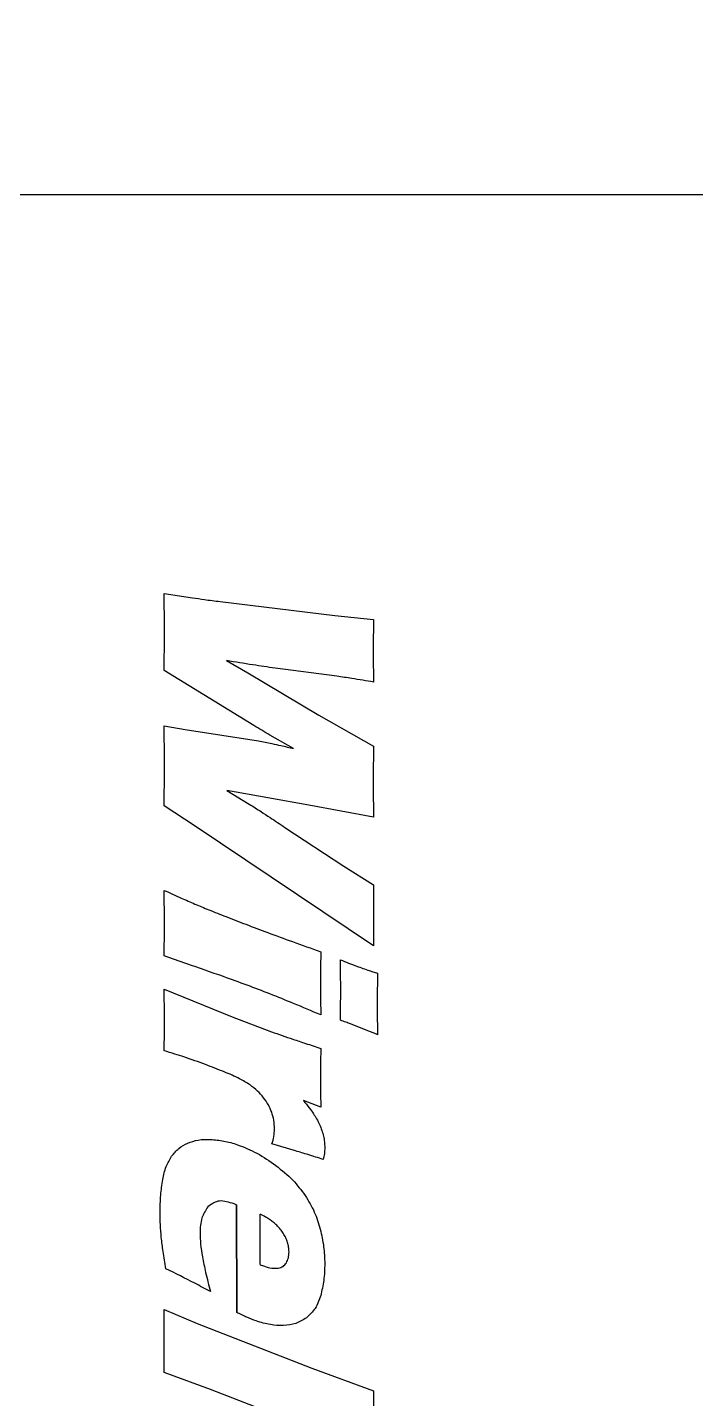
# Model space of a CAD drawing. Header units: millimetres. Extents: x 5 to 293, y 5 to 302.
# Drawn here: x 31.13 to 55.06, y 44.5 to 93.66 of the extents above; entities that cross this region are included whole.
import ezdxf

# ---------------------------------------------------------------- set-up
doc = ezdxf.new("R2010")
doc.units = ezdxf.units.MM
doc.layers.get('0').update_dxf_attribs({"linetype": 'CONTINUOUS'})

msp = doc.modelspace()

# ---------------------------------------------------------------- linework, layer by layer
for p, q in [((36.026, 73.365), (37.037, 73.208)), ((38.037, 73.072), (42.141, 72.573)), ((42.141, 72.573), (43.526, 72.427)), ((38.257, 70.957), (39.026, 70.515)), ((39.235, 68.63), (36.026, 70.606)), ((39.026, 70.515), (41.564, 69)), ((42.213, 70.394), (39.999, 70.684)), ((41.564, 69), (43.526, 67.883)), ((36.026, 68.618), (36.779, 68.488)), ((36.779, 68.488), (39.4, 68.08)), ((40.663, 67.804), (39.812, 68.286)), ((41.213, 65.778), (38.268, 66.3)), ((38.268, 66.3), (39.075, 65.811)), ((37.141, 65.024), (36.026, 65.744)), ((43.526, 65.339), (41.213, 65.778)), ((43.526, 60.724), (37.141, 65.024)), ((40.35, 64.977), (42.46, 63.59)), ((42.46, 63.59), (43.526, 62.915)), ((36.026, 59.18), (38.466, 58.18)), ((38.466, 58.18), (39.867, 57.649)), ((43.383, 57.663), (42.702, 57.927)), ((41.636, 54.949), (41.015, 55.183)), ((40.735, 53.376), (39.889, 53.625)), ((39.46, 49.298), (39.46, 51.111)), ((36.032, 46.495), (36.026, 47.691)), ((36.026, 47.691), (37.208, 47.191)), ((37.208, 47.191), (41.316, 45.582)), ((37.685, 44.827), (36.026, 45.435)), ((41.316, 45.582), (43.526, 44.771)), ((41.839, 43.214), (37.685, 44.827))]:
    msp.add_line(p, q)
msp.add_lwpolyline([(5.706, 88.158), (5.706, 10.158, 1.046586), (16.683, 10.658), (94.229, 10.658, 1.046586), (105.206, 10.158), (105.206, 88.158, 1.046586), (94.229, 87.658), (16.683, 87.658, 1.046586)], format="xyb", close=True)
msp.add_lwpolyline([(38.625, 47.587), (38.619, 51.441)], close=True)
for points, knots in [([(36.037, 71.982), (36.036, 72.194), (36.035, 72.655), (36.029, 73.116), (36.026, 73.365)], [0, 0, 0, 0, 0.063711, 0.1383293, 0.1383293, 0.1383293, 0.1383293]), ([(37.037, 73.208), (37.18, 73.187), (37.513, 73.138), (37.846, 73.096), (38.037, 73.072)], [0, 0, 0, 0, 0.0433003, 0.1009284, 0.1009284, 0.1009284, 0.1009284]), ([(43.526, 72.427), (43.523, 72.219), (43.517, 71.847), (43.516, 71.474), (43.515, 71.309)], [0, 0, 0, 0, 0.0624131, 0.1118107, 0.1118107, 0.1118107, 0.1118107]), ([(36.026, 70.606), (36.029, 70.858), (36.035, 71.317), (36.036, 71.775), (36.037, 71.982)], [0, 0, 0, 0, 0.0756977, 0.1375652, 0.1375652, 0.1375652, 0.1375652]), ([(43.515, 71.309), (43.516, 71.135), (43.517, 70.76), (43.523, 70.384), (43.526, 70.184)], [0, 0, 0, 0, 0.0523381, 0.1125665, 0.1125665, 0.1125665, 0.1125665]), ([(39.999, 70.684), (39.734, 70.723), (39.153, 70.808), (38.573, 70.904), (38.257, 70.957)], [0, 0, 0, 0, 0.0801335, 0.1763053, 0.1763053, 0.1763053, 0.1763053]), ([(43.526, 70.184), (43.268, 70.229), (42.831, 70.305), (42.392, 70.368), (42.213, 70.394)], [0, 0, 0, 0, 0.0786979, 0.1329907, 0.1329907, 0.1329907, 0.1329907]), ([(36.037, 67.18), (36.036, 67.408), (36.035, 67.887), (36.029, 68.366), (36.026, 68.618)], [0, 0, 0, 0, 0.0683728, 0.1438067, 0.1438067, 0.1438067, 0.1438067]), ([(39.812, 68.286), (39.716, 68.343), (39.523, 68.457), (39.331, 68.572), (39.235, 68.63)], [0, 0, 0, 0, 0.03338794, 0.06720114, 0.06720114, 0.06720114, 0.06720114]), ([(39.4, 68.08), (39.48, 68.065), (39.642, 68.036), (39.804, 68.001), (39.886, 67.983)], [0, 0, 0, 0, 0.02439066, 0.0495805, 0.0495805, 0.0495805, 0.0495805]), ([(39.886, 67.983), (39.992, 67.959), (40.252, 67.901), (40.511, 67.84), (40.663, 67.804)], [0, 0, 0, 0, 0.0327423, 0.07978561, 0.07978561, 0.07978561, 0.07978561]), ([(43.526, 67.883), (43.523, 67.653), (43.517, 67.229), (43.516, 66.805), (43.515, 66.612)], [0, 0, 0, 0, 0.0692271, 0.1271005, 0.1271005, 0.1271005, 0.1271005]), ([(36.026, 65.744), (36.029, 66), (36.035, 66.479), (36.036, 66.957), (36.037, 67.18)], [0, 0, 0, 0, 0.0769273, 0.1436002, 0.1436002, 0.1436002, 0.1436002]), ([(43.515, 66.612), (43.516, 66.412), (43.517, 65.988), (43.523, 65.563), (43.526, 65.339)], [0, 0, 0, 0, 0.0601226, 0.1273064, 0.1273064, 0.1273064, 0.1273064]), ([(39.075, 65.811), (39.146, 65.767), (39.287, 65.677), (39.428, 65.587), (39.499, 65.541)], [0, 0, 0, 0, 0.02488471, 0.05019626, 0.05019626, 0.05019626, 0.05019626]), ([(39.499, 65.541), (39.605, 65.471), (39.89, 65.284), (40.173, 65.095), (40.35, 64.977)], [0, 0, 0, 0, 0.038298, 0.1021429, 0.1021429, 0.1021429, 0.1021429]), ([(36.037, 61.49), (36.036, 61.67), (36.035, 62.08), (36.029, 62.489), (36.026, 62.718)], [0, 0, 0, 0, 0.054023, 0.1227907, 0.1227907, 0.1227907, 0.1227907]), ([(36.026, 62.718), (36.229, 62.626), (36.596, 62.46), (36.966, 62.299), (37.13, 62.228)], [0, 0, 0, 0, 0.0670148, 0.1208268, 0.1208268, 0.1208268, 0.1208268]), ([(43.526, 62.915), (43.524, 62.713), (43.522, 62.348), (43.521, 61.982), (43.521, 61.819)], [0, 0, 0, 0, 0.0605268, 0.1096169, 0.1096169, 0.1096169, 0.1096169]), ([(37.13, 62.228), (37.295, 62.159), (37.663, 62.004), (38.035, 61.858), (38.24, 61.777)], [0, 0, 0, 0, 0.0535549, 0.1198047, 0.1198047, 0.1198047, 0.1198047]), ([(36.026, 60.369), (36.029, 60.57), (36.035, 60.944), (36.036, 61.318), (36.037, 61.49)], [0, 0, 0, 0, 0.0605182, 0.1121627, 0.1121627, 0.1121627, 0.1121627]), ([(38.24, 61.777), (38.477, 61.685), (38.974, 61.491), (39.474, 61.304), (39.735, 61.206)], [0, 0, 0, 0, 0.0762942, 0.1599793, 0.1599793, 0.1599793, 0.1599793]), ([(43.521, 61.819), (43.521, 61.646), (43.521, 61.281), (43.524, 60.916), (43.526, 60.724)], [0, 0, 0, 0, 0.0517966, 0.1094539, 0.1094539, 0.1094539, 0.1094539]), ([(39.735, 61.206), (40.029, 61.097), (40.662, 60.863), (41.297, 60.637), (41.636, 60.516)], [0, 0, 0, 0, 0.0942495, 0.2022382, 0.2022382, 0.2022382, 0.2022382]), ([(41.636, 60.516), (41.633, 60.303), (41.627, 59.923), (41.626, 59.543), (41.625, 59.376)], [0, 0, 0, 0, 0.0640548, 0.1139997, 0.1139997, 0.1139997, 0.1139997]), ([(38.147, 59.626), (37.71, 59.78), (37.004, 60.03), (36.296, 60.275), (36.026, 60.369)], [0, 0, 0, 0, 0.1389506, 0.2247284, 0.2247284, 0.2247284, 0.2247284]), ([(42.35, 59.102), (42.35, 59.282), (42.349, 59.656), (42.342, 60.031), (42.339, 60.226)], [0, 0, 0, 0, 0.0539391, 0.1124635, 0.1124635, 0.1124635, 0.1124635]), ([(42.339, 60.226), (42.534, 60.151), (42.876, 60.017), (43.223, 59.895), (43.372, 59.842)], [0, 0, 0, 0, 0.0626423, 0.1102098, 0.1102098, 0.1102098, 0.1102098]), ([(39.812, 59.007), (39.542, 59.111), (38.99, 59.325), (38.433, 59.524), (38.147, 59.626)], [0, 0, 0, 0, 0.0866042, 0.1776071, 0.1776071, 0.1776071, 0.1776071]), ([(43.372, 59.842), (43.415, 59.828), (43.514, 59.795), (43.613, 59.764), (43.669, 59.747)], [0, 0, 0, 0, 0.01359336, 0.03116373, 0.03116373, 0.03116373, 0.03116373]), ([(43.669, 59.747), (43.666, 59.544), (43.66, 59.174), (43.658, 58.803), (43.658, 58.635)], [0, 0, 0, 0, 0.0608552, 0.1111757, 0.1111757, 0.1111757, 0.1111757]), ([(36.037, 58.032), (36.036, 58.217), (36.035, 58.599), (36.029, 58.982), (36.026, 59.18)], [0, 0, 0, 0, 0.0553536, 0.1147558, 0.1147558, 0.1147558, 0.1147558]), ([(41.636, 58.251), (41.311, 58.39), (40.706, 58.649), (40.095, 58.894), (39.812, 59.007)], [0, 0, 0, 0, 0.1058996, 0.1974695, 0.1974695, 0.1974695, 0.1974695]), ([(41.625, 59.376), (41.626, 59.218), (41.627, 58.842), (41.633, 58.467), (41.636, 58.251)], [0, 0, 0, 0, 0.0476549, 0.1125491, 0.1125491, 0.1125491, 0.1125491]), ([(42.339, 58.061), (42.342, 58.238), (42.349, 58.585), (42.35, 58.932), (42.35, 59.102)], [0, 0, 0, 0, 0.0530262, 0.1040337, 0.1040337, 0.1040337, 0.1040337]), ([(43.658, 58.635), (43.658, 58.441), (43.659, 58.077), (43.666, 57.713), (43.669, 57.544)], [0, 0, 0, 0, 0.0583348, 0.1091678, 0.1091678, 0.1091678, 0.1091678]), ([(36.026, 56.964), (36.029, 57.141), (36.036, 57.497), (36.037, 57.853), (36.037, 58.032)], [0, 0, 0, 0, 0.0532004, 0.1068582, 0.1068582, 0.1068582, 0.1068582]), ([(42.702, 57.927), (42.646, 57.949), (42.526, 57.997), (42.404, 58.039), (42.339, 58.061)], [0, 0, 0, 0, 0.01798125, 0.03867132, 0.03867132, 0.03867132, 0.03867132]), ([(39.867, 57.649), (39.994, 57.604), (40.252, 57.514), (40.511, 57.425), (40.641, 57.381)], [0, 0, 0, 0, 0.04061179, 0.08200366, 0.08200366, 0.08200366, 0.08200366]), ([(43.669, 57.544), (43.617, 57.566), (43.522, 57.607), (43.426, 57.646), (43.383, 57.663)], [0, 0, 0, 0, 0.01703023, 0.03095503, 0.03095503, 0.03095503, 0.03095503]), ([(40.641, 57.381), (40.791, 57.33), (41.122, 57.219), (41.454, 57.112), (41.636, 57.054)], [0, 0, 0, 0, 0.0473533, 0.1046897, 0.1046897, 0.1046897, 0.1046897]), ([(41.636, 57.054), (41.633, 56.856), (41.627, 56.505), (41.626, 56.155), (41.625, 56.002)], [0, 0, 0, 0, 0.0593467, 0.1051406, 0.1051406, 0.1051406, 0.1051406]), ([(36.735, 56.745), (36.628, 56.78), (36.393, 56.857), (36.156, 56.926), (36.026, 56.964)], [0, 0, 0, 0, 0.03363051, 0.07418781, 0.07418781, 0.07418781, 0.07418781]), ([(38.18, 56.21), (37.955, 56.299), (37.477, 56.488), (36.992, 56.656), (36.735, 56.745)], [0, 0, 0, 0, 0.0726495, 0.154108, 0.154108, 0.154108, 0.154108]), ([(39.103, 55.742), (38.979, 55.819), (38.685, 56.001), (38.365, 56.133), (38.18, 56.21)], [0, 0, 0, 0, 0.0436589, 0.1036158, 0.1036158, 0.1036158, 0.1036158]), ([(39.589, 55.283), (39.519, 55.366), (39.373, 55.537), (39.195, 55.672), (39.103, 55.742)], [0, 0, 0, 0, 0.0324862, 0.06704132, 0.06704132, 0.06704132, 0.06704132]), ([(41.625, 56.002), (41.625, 55.838), (41.627, 55.487), (41.633, 55.136), (41.636, 54.949)], [0, 0, 0, 0, 0.0491422, 0.1053468, 0.1053468, 0.1053468, 0.1053468]), ([(39.88, 54.762), (39.843, 54.852), (39.768, 55.038), (39.65, 55.2), (39.589, 55.283)], [0, 0, 0, 0, 0.02923129, 0.05994067, 0.05994067, 0.05994067, 0.05994067]), ([(41.015, 55.183), (41.086, 55.095), (41.212, 54.941), (41.326, 54.778), (41.375, 54.709)], [0, 0, 0, 0, 0.03400559, 0.05953861, 0.05953861, 0.05953861, 0.05953861]), ([(39.977, 54.161), (39.973, 54.266), (39.967, 54.471), (39.908, 54.667), (39.88, 54.762)], [0, 0, 0, 0, 0.03158408, 0.0610744, 0.0610744, 0.0610744, 0.0610744]), ([(41.375, 54.709), (41.414, 54.648), (41.493, 54.523), (41.557, 54.39), (41.589, 54.322)], [0, 0, 0, 0, 0.02168848, 0.04420028, 0.04420028, 0.04420028, 0.04420028]), ([(39.889, 53.625), (39.914, 53.714), (39.965, 53.89), (39.973, 54.072), (39.977, 54.161)], [0, 0, 0, 0, 0.02778549, 0.05443894, 0.05443894, 0.05443894, 0.05443894]), ([(41.589, 54.322), (41.619, 54.254), (41.678, 54.118), (41.714, 53.976), (41.732, 53.906)], [0, 0, 0, 0, 0.02247289, 0.04412704, 0.04412704, 0.04412704, 0.04412704]), ([(36.295, 53.184), (36.376, 53.284), (36.535, 53.48), (36.758, 53.598), (36.869, 53.657)], [0, 0, 0, 0, 0.0379869, 0.07500444, 0.07500444, 0.07500444, 0.07500444]), ([(36.295, 53.184), (36.376, 53.284), (36.535, 53.48), (36.758, 53.598), (36.869, 53.657)], [0, 0, 0, 0, 0.0379869, 0.07500444, 0.07500444, 0.07500444, 0.07500444]), ([(36.869, 53.657), (36.992, 53.7), (37.256, 53.793), (37.536, 53.79), (37.684, 53.789)], [0, 0, 0, 0, 0.03909614, 0.0831375, 0.0831375, 0.0831375, 0.0831375]), ([(36.869, 53.657), (36.992, 53.7), (37.256, 53.793), (37.536, 53.79), (37.684, 53.789)], [0, 0, 0, 0, 0.03909614, 0.0831375, 0.0831375, 0.0831375, 0.0831375]), ([(37.684, 53.789), (37.844, 53.775), (38.175, 53.747), (38.492, 53.649), (38.655, 53.599)], [0, 0, 0, 0, 0.04823964, 0.0992564, 0.0992564, 0.0992564, 0.0992564]), ([(37.684, 53.789), (37.844, 53.775), (38.175, 53.747), (38.492, 53.649), (38.655, 53.599)], [0, 0, 0, 0, 0.04823964, 0.0992564, 0.0992564, 0.0992564, 0.0992564]), ([(38.655, 53.599), (38.892, 53.506), (39.38, 53.313), (39.809, 53.009), (40.03, 52.852)], [0, 0, 0, 0, 0.0759555, 0.1570182, 0.1570182, 0.1570182, 0.1570182]), ([(38.655, 53.599), (38.892, 53.506), (39.38, 53.313), (39.809, 53.009), (40.03, 52.852)], [0, 0, 0, 0, 0.0759555, 0.1570182, 0.1570182, 0.1570182, 0.1570182]), ([(41.732, 53.906), (41.746, 53.836), (41.773, 53.699), (41.777, 53.558), (41.779, 53.488)], [0, 0, 0, 0, 0.02113179, 0.04203583, 0.04203583, 0.04203583, 0.04203583]), ([(35.974, 52.346), (36.006, 52.506), (36.067, 52.803), (36.223, 53.064), (36.295, 53.184)], [0, 0, 0, 0, 0.04854959, 0.09037023, 0.09037023, 0.09037023, 0.09037023]), ([(35.974, 52.346), (36.006, 52.506), (36.067, 52.803), (36.223, 53.064), (36.295, 53.184)], [0, 0, 0, 0, 0.04854959, 0.09037023, 0.09037023, 0.09037023, 0.09037023]), ([(41.724, 53.067), (41.542, 53.127), (41.214, 53.235), (40.882, 53.332), (40.735, 53.376)], [0, 0, 0, 0, 0.0574392, 0.1036104, 0.1036104, 0.1036104, 0.1036104]), ([(41.779, 53.488), (41.776, 53.42), (41.771, 53.278), (41.74, 53.139), (41.724, 53.067)], [0, 0, 0, 0, 0.02047455, 0.04255292, 0.04255292, 0.04255292, 0.04255292]), ([(40.03, 52.852), (40.239, 52.685), (40.634, 52.369), (40.938, 51.964), (41.082, 51.772)], [0, 0, 0, 0, 0.0796096, 0.1512341, 0.1512341, 0.1512341, 0.1512341]), ([(40.03, 52.852), (40.239, 52.685), (40.634, 52.369), (40.938, 51.964), (41.082, 51.772)], [0, 0, 0, 0, 0.0796096, 0.1512341, 0.1512341, 0.1512341, 0.1512341]), ([(35.883, 51.173), (35.886, 51.38), (35.892, 51.773), (35.947, 52.162), (35.974, 52.346)], [0, 0, 0, 0, 0.0620457, 0.117705, 0.117705, 0.117705, 0.117705]), ([(35.883, 51.173), (35.886, 51.38), (35.892, 51.773), (35.947, 52.162), (35.974, 52.346)], [0, 0, 0, 0, 0.0620457, 0.117705, 0.117705, 0.117705, 0.117705]), ([(41.082, 51.772), (41.198, 51.58), (41.429, 51.203), (41.557, 50.779), (41.62, 50.57)], [0, 0, 0, 0, 0.0669564, 0.1321725, 0.1321725, 0.1321725, 0.1321725]), ([(41.082, 51.772), (41.198, 51.58), (41.429, 51.203), (41.557, 50.779), (41.62, 50.57)], [0, 0, 0, 0, 0.0669564, 0.1321725, 0.1321725, 0.1321725, 0.1321725]), ([(35.924, 50.28), (35.912, 50.429), (35.888, 50.726), (35.885, 51.024), (35.883, 51.173)], [0, 0, 0, 0, 0.04484088, 0.08943443, 0.08943443, 0.08943443, 0.08943443]), ([(35.924, 50.28), (35.912, 50.429), (35.888, 50.726), (35.885, 51.024), (35.883, 51.173)], [0, 0, 0, 0, 0.04484088, 0.08943443, 0.08943443, 0.08943443, 0.08943443]), ([(37.591, 51.373), (37.51, 51.244), (37.33, 50.958), (37.318, 50.62), (37.312, 50.435)], [0, 0, 0, 0, 0.04502623, 0.09942364, 0.09942364, 0.09942364, 0.09942364]), ([(37.591, 51.373), (37.51, 51.244), (37.33, 50.958), (37.318, 50.62), (37.312, 50.435)], [0, 0, 0, 0, 0.04502623, 0.09942364, 0.09942364, 0.09942364, 0.09942364]), ([(38.461, 51.5), (38.284, 51.553), (37.969, 51.647), (37.706, 51.457), (37.591, 51.373)], [0, 0, 0, 0, 0.05175117, 0.09247925, 0.09247925, 0.09247925, 0.09247925]), ([(38.461, 51.5), (38.284, 51.553), (37.969, 51.647), (37.706, 51.457), (37.591, 51.373)], [0, 0, 0, 0, 0.05175117, 0.09247925, 0.09247925, 0.09247925, 0.09247925]), ([(38.619, 51.441), (38.592, 51.452), (38.539, 51.473), (38.486, 51.492), (38.461, 51.5)], [0, 0, 0, 0, 0.00894974, 0.01694271, 0.01694271, 0.01694271, 0.01694271]), ([(38.619, 51.441), (38.592, 51.452), (38.539, 51.473), (38.486, 51.492), (38.461, 51.5)], [0, 0, 0, 0, 0.00894974, 0.01694271, 0.01694271, 0.01694271, 0.01694271]), ([(39.803, 50.918), (39.755, 50.948), (39.643, 51.017), (39.526, 51.077), (39.46, 51.111)], [0, 0, 0, 0, 0.0172233, 0.03943516, 0.03943516, 0.03943516, 0.03943516]), ([(40.059, 50.71), (40.017, 50.75), (39.936, 50.825), (39.846, 50.888), (39.803, 50.918)], [0, 0, 0, 0, 0.01737853, 0.03296466, 0.03296466, 0.03296466, 0.03296466]), ([(40.292, 50.425), (40.257, 50.476), (40.188, 50.578), (40.102, 50.666), (40.059, 50.71)], [0, 0, 0, 0, 0.01858737, 0.03693611, 0.03693611, 0.03693611, 0.03693611]), ([(36.092, 49.152), (36.054, 49.359), (35.986, 49.733), (35.944, 50.111), (35.924, 50.28)], [0, 0, 0, 0, 0.063105, 0.1141045, 0.1141045, 0.1141045, 0.1141045]), ([(36.092, 49.152), (36.054, 49.359), (35.986, 49.733), (35.944, 50.111), (35.924, 50.28)], [0, 0, 0, 0, 0.063105, 0.1141045, 0.1141045, 0.1141045, 0.1141045]), ([(37.312, 50.435), (37.316, 50.303), (37.326, 50.016), (37.372, 49.732), (37.397, 49.579)], [0, 0, 0, 0, 0.03958543, 0.08608347, 0.08608347, 0.08608347, 0.08608347]), ([(37.312, 50.435), (37.316, 50.303), (37.326, 50.016), (37.372, 49.732), (37.397, 49.579)], [0, 0, 0, 0, 0.03958543, 0.08608347, 0.08608347, 0.08608347, 0.08608347]), ([(40.446, 50.095), (40.427, 50.152), (40.387, 50.267), (40.324, 50.372), (40.292, 50.425)], [0, 0, 0, 0, 0.01802086, 0.03647545, 0.03647545, 0.03647545, 0.03647545]), ([(41.62, 50.57), (41.666, 50.363), (41.757, 49.956), (41.772, 49.539), (41.779, 49.334)], [0, 0, 0, 0, 0.0635675, 0.1248017, 0.1248017, 0.1248017, 0.1248017]), ([(41.62, 50.57), (41.666, 50.363), (41.757, 49.956), (41.772, 49.539), (41.779, 49.334)], [0, 0, 0, 0, 0.0635675, 0.1248017, 0.1248017, 0.1248017, 0.1248017]), ([(40.405, 49.364), (40.432, 49.423), (40.491, 49.547), (40.496, 49.685), (40.499, 49.758)], [0, 0, 0, 0, 0.01907424, 0.04086435, 0.04086435, 0.04086435, 0.04086435]), ([(40.499, 49.758), (40.496, 49.814), (40.491, 49.928), (40.462, 50.039), (40.446, 50.095)], [0, 0, 0, 0, 0.01670411, 0.03414135, 0.03414135, 0.03414135, 0.03414135]), ([(37.397, 49.579), (37.433, 49.393), (37.515, 48.975), (37.625, 48.563), (37.685, 48.335)], [0, 0, 0, 0, 0.0569199, 0.1276986, 0.1276986, 0.1276986, 0.1276986]), ([(37.397, 49.579), (37.433, 49.393), (37.515, 48.975), (37.625, 48.563), (37.685, 48.335)], [0, 0, 0, 0, 0.0569199, 0.1276986, 0.1276986, 0.1276986, 0.1276986]), ([(39.46, 49.298), (39.489, 49.287), (39.542, 49.266), (39.595, 49.247), (39.619, 49.238)], [0, 0, 0, 0, 0.00928148, 0.01701613, 0.01701613, 0.01701613, 0.01701613]), ([(39.619, 49.238), (39.707, 49.211), (39.867, 49.161), (40.033, 49.17), (40.108, 49.174)], [0, 0, 0, 0, 0.02728864, 0.04967865, 0.04967865, 0.04967865, 0.04967865]), ([(40.108, 49.174), (40.171, 49.189), (40.292, 49.218), (40.368, 49.317), (40.405, 49.364)], [0, 0, 0, 0, 0.01870696, 0.0362035, 0.0362035, 0.0362035, 0.0362035]), ([(41.779, 49.334), (41.774, 49.134), (41.764, 48.747), (41.676, 48.37), (41.633, 48.189)], [0, 0, 0, 0, 0.0600693, 0.1157523, 0.1157523, 0.1157523, 0.1157523]), ([(41.779, 49.334), (41.774, 49.134), (41.764, 48.747), (41.676, 48.37), (41.633, 48.189)], [0, 0, 0, 0, 0.0600693, 0.1157523, 0.1157523, 0.1157523, 0.1157523]), ([(37.685, 48.335), (37.498, 48.434), (36.97, 48.713), (36.436, 48.98), (36.092, 49.152)], [0, 0, 0, 0, 0.0636144, 0.1790375, 0.1790375, 0.1790375, 0.1790375]), ([(37.685, 48.335), (37.498, 48.434), (36.97, 48.713), (36.436, 48.98), (36.092, 49.152)], [0, 0, 0, 0, 0.0636144, 0.1790375, 0.1790375, 0.1790375, 0.1790375]), ([(41.633, 48.189), (41.579, 48.028), (41.474, 47.722), (41.238, 47.502), (41.125, 47.397)], [0, 0, 0, 0, 0.04992608, 0.09539133, 0.09539133, 0.09539133, 0.09539133]), ([(41.633, 48.189), (41.579, 48.028), (41.474, 47.722), (41.238, 47.502), (41.125, 47.397)], [0, 0, 0, 0, 0.04992608, 0.09539133, 0.09539133, 0.09539133, 0.09539133]), ([(39.323, 47.279), (39.212, 47.32), (38.973, 47.41), (38.746, 47.526), (38.625, 47.587)], [0, 0, 0, 0, 0.0355788, 0.07635405, 0.07635405, 0.07635405, 0.07635405]), ([(39.323, 47.279), (39.212, 47.32), (38.973, 47.41), (38.746, 47.526), (38.625, 47.587)], [0, 0, 0, 0, 0.0355788, 0.07635405, 0.07635405, 0.07635405, 0.07635405]), ([(40.306, 47.112), (40.147, 47.117), (39.812, 47.128), (39.491, 47.227), (39.323, 47.279)], [0, 0, 0, 0, 0.0475221, 0.1001479, 0.1001479, 0.1001479, 0.1001479]), ([(40.306, 47.112), (40.147, 47.117), (39.812, 47.128), (39.491, 47.227), (39.323, 47.279)], [0, 0, 0, 0, 0.0475221, 0.1001479, 0.1001479, 0.1001479, 0.1001479]), ([(41.125, 47.397), (41, 47.317), (40.75, 47.157), (40.454, 47.127), (40.306, 47.112)], [0, 0, 0, 0, 0.04381898, 0.08777714, 0.08777714, 0.08777714, 0.08777714]), ([(41.125, 47.397), (41, 47.317), (40.75, 47.157), (40.454, 47.127), (40.306, 47.112)], [0, 0, 0, 0, 0.04381898, 0.08777714, 0.08777714, 0.08777714, 0.08777714]), ([(36.026, 45.435), (36.028, 45.621), (36.031, 45.974), (36.031, 46.328), (36.032, 46.495)], [0, 0, 0, 0, 0.055833, 0.1059854, 0.1059854, 0.1059854, 0.1059854]), ([(43.526, 44.771), (43.523, 44.548), (43.517, 44.166), (43.516, 43.785), (43.515, 43.625)], [0, 0, 0, 0, 0.0666989, 0.1146003, 0.1146003, 0.1146003, 0.1146003])]:
    msp.add_open_spline(points, degree=3, knots=knots)

doc.saveas('drawing.dxf')
